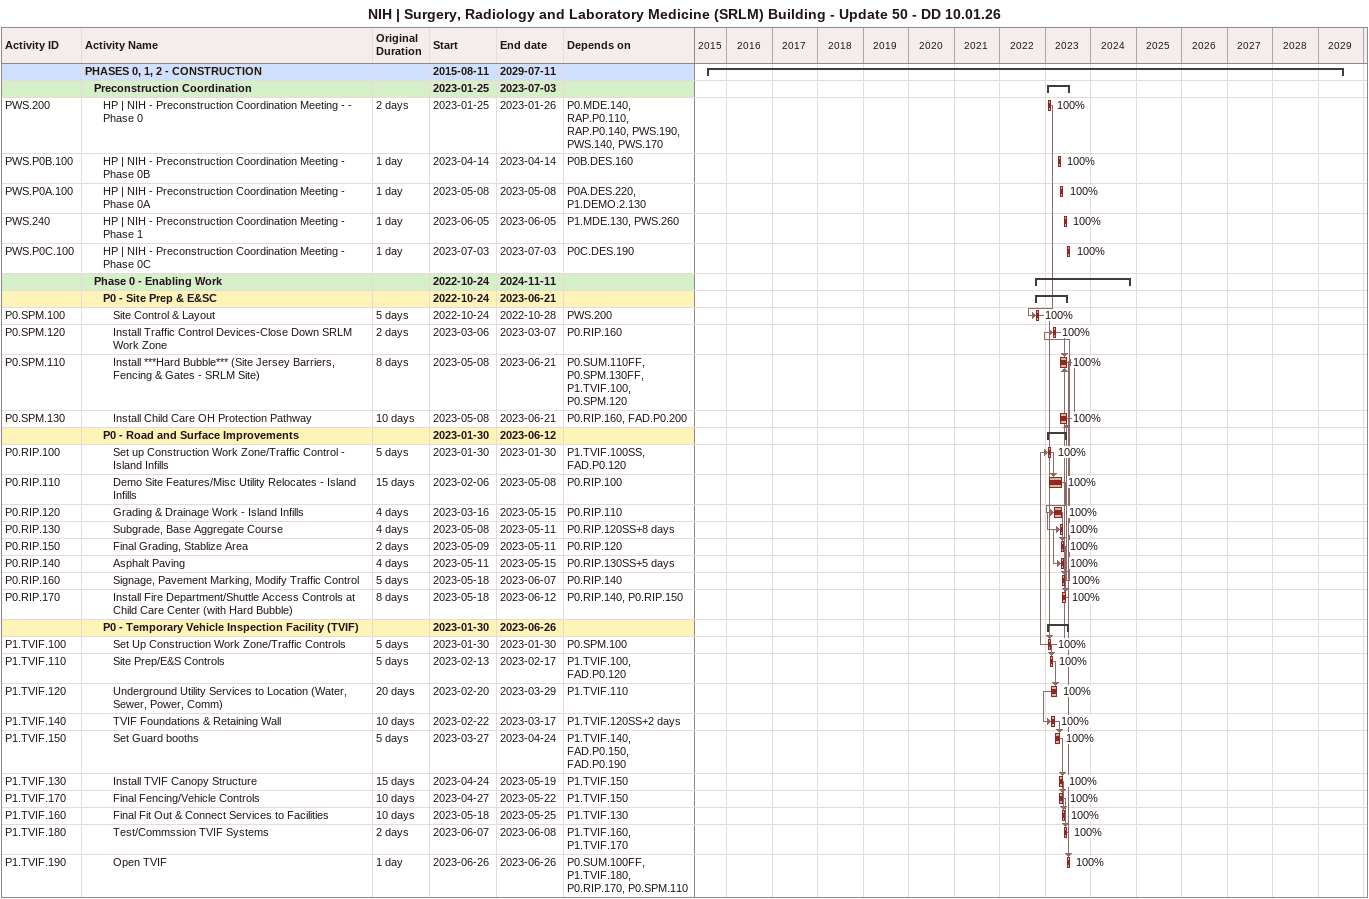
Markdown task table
NIH | Surgery, Radiology and Laboratory Medicine (SRLM) Building - Update 50 - DD 10.01.26

| ID | Level | Task | Original duration | Start | Finish | Predecessors | % complete |
|---|---|---|---|---|---|---|---|
|  | 1 | **PHASES 0, 1, 2 - CONSTRUCTION** |  | 2015-08-11 | 2029-07-11 |  |  |
|  | 2 | **Preconstruction Coordination** |  | 2023-01-25 | 2023-07-03 |  |  |
| PWS.200 | 3 | HP \| NIH - Preconstruction Coordination Meeting - - Phase 0 | 2d | 2023-01-25 | 2023-01-26 | P0.MDE.140, RAP.P0.110, RAP.P0.140, PWS.190, PWS.140, PWS.170 | 100 |
| PWS.P0B.100 | 3 | HP \| NIH - Preconstruction Coordination Meeting - Phase 0B | 1d | 2023-04-14 | 2023-04-14 | P0B.DES.160 | 100 |
| PWS.P0A.100 | 3 | HP \| NIH - Preconstruction Coordination Meeting - Phase 0A | 1d | 2023-05-08 | 2023-05-08 | P0A.DES.220, P1.DEMO.2.130 | 100 |
| PWS.240 | 3 | HP \| NIH - Preconstruction Coordination Meeting - Phase 1 | 1d | 2023-06-05 | 2023-06-05 | P1.MDE.130, PWS.260 | 100 |
| PWS.P0C.100 | 3 | HP \| NIH - Preconstruction Coordination Meeting - Phase 0C | 1d | 2023-07-03 | 2023-07-03 | P0C.DES.190 | 100 |
|  | 2 | **Phase 0 - Enabling Work** |  | 2022-10-24 | 2024-11-11 |  |  |
|  | 3 | **P0 - Site Prep & E&SC** |  | 2022-10-24 | 2023-06-21 |  |  |
| P0.SPM.100 | 4 | Site Control & Layout | 5d | 2022-10-24 | 2022-10-28 | PWS.200 | 100 |
| P0.SPM.120 | 4 | Install Traffic Control Devices-Close Down SRLM Work Zone | 2d | 2023-03-06 | 2023-03-07 | P0.RIP.160 | 100 |
| P0.SPM.110 | 4 | Install ***Hard Bubble*** (Site Jersey Barriers, Fencing & Gates - SRLM Site) | 8d | 2023-05-08 | 2023-06-21 | P0.SUM.110FF, P0.SPM.130FF, P1.TVIF.100, P0.SPM.120 | 100 |
| P0.SPM.130 | 4 | Install Child Care OH Protection Pathway | 10d | 2023-05-08 | 2023-06-21 | P0.RIP.160, FAD.P0.200 | 100 |
|  | 3 | **P0 - Road and Surface Improvements** |  | 2023-01-30 | 2023-06-12 |  |  |
| P0.RIP.100 | 4 | Set up Construction Work Zone/Traffic Control - Island Infills | 5d | 2023-01-30 | 2023-01-30 | P1.TVIF.100SS, FAD.P0.120 | 100 |
| P0.RIP.110 | 4 | Demo Site Features/Misc Utility Relocates - Island Infills | 15d | 2023-02-06 | 2023-05-08 | P0.RIP.100 | 100 |
| P0.RIP.120 | 4 | Grading & Drainage Work - Island Infills | 4d | 2023-03-16 | 2023-05-15 | P0.RIP.110 | 100 |
| P0.RIP.130 | 4 | Subgrade, Base Aggregate Course | 4d | 2023-05-08 | 2023-05-11 | P0.RIP.120SS+8d | 100 |
| P0.RIP.150 | 4 | Final Grading, Stablize Area | 2d | 2023-05-09 | 2023-05-11 | P0.RIP.120 | 100 |
| P0.RIP.140 | 4 | Asphalt Paving | 4d | 2023-05-11 | 2023-05-15 | P0.RIP.130SS+5d | 100 |
| P0.RIP.160 | 4 | Signage, Pavement Marking, Modify Traffic Control | 5d | 2023-05-18 | 2023-06-07 | P0.RIP.140 | 100 |
| P0.RIP.170 | 4 | Install Fire Department/Shuttle Access Controls at Child Care Center (with Hard Bubble) | 8d | 2023-05-18 | 2023-06-12 | P0.RIP.140, P0.RIP.150 | 100 |
|  | 3 | **P0 - Temporary Vehicle Inspection Facility (TVIF)** |  | 2023-01-30 | 2023-06-26 |  |  |
| P1.TVIF.100 | 4 | Set Up Construction Work Zone/Traffic Controls | 5d | 2023-01-30 | 2023-01-30 | P0.SPM.100 | 100 |
| P1.TVIF.110 | 4 | Site Prep/E&S Controls | 5d | 2023-02-13 | 2023-02-17 | P1.TVIF.100, FAD.P0.120 | 100 |
| P1.TVIF.120 | 4 | Underground Utility Services to Location (Water, Sewer, Power, Comm) | 20d | 2023-02-20 | 2023-03-29 | P1.TVIF.110 | 100 |
| P1.TVIF.140 | 4 | TVIF Foundations & Retaining Wall | 10d | 2023-02-22 | 2023-03-17 | P1.TVIF.120SS+2d | 100 |
| P1.TVIF.150 | 4 | Set Guard booths | 5d | 2023-03-27 | 2023-04-24 | P1.TVIF.140, FAD.P0.150, FAD.P0.190 | 100 |
| P1.TVIF.130 | 4 | Install TVIF Canopy Structure | 15d | 2023-04-24 | 2023-05-19 | P1.TVIF.150 | 100 |
| P1.TVIF.170 | 4 | Final Fencing/Vehicle Controls | 10d | 2023-04-27 | 2023-05-22 | P1.TVIF.150 | 100 |
| P1.TVIF.160 | 4 | Final Fit Out & Connect Services to Facilities | 10d | 2023-05-18 | 2023-05-25 | P1.TVIF.130 | 100 |
| P1.TVIF.180 | 4 | Test/Commssion TVIF Systems | 2d | 2023-06-07 | 2023-06-08 | P1.TVIF.160, P1.TVIF.170 | 100 |
| P1.TVIF.190 | 4 | Open TVIF | 1d | 2023-06-26 | 2023-06-26 | P0.SUM.100FF, P1.TVIF.180, P0.RIP.170, P0.SPM.110 | 100 |
